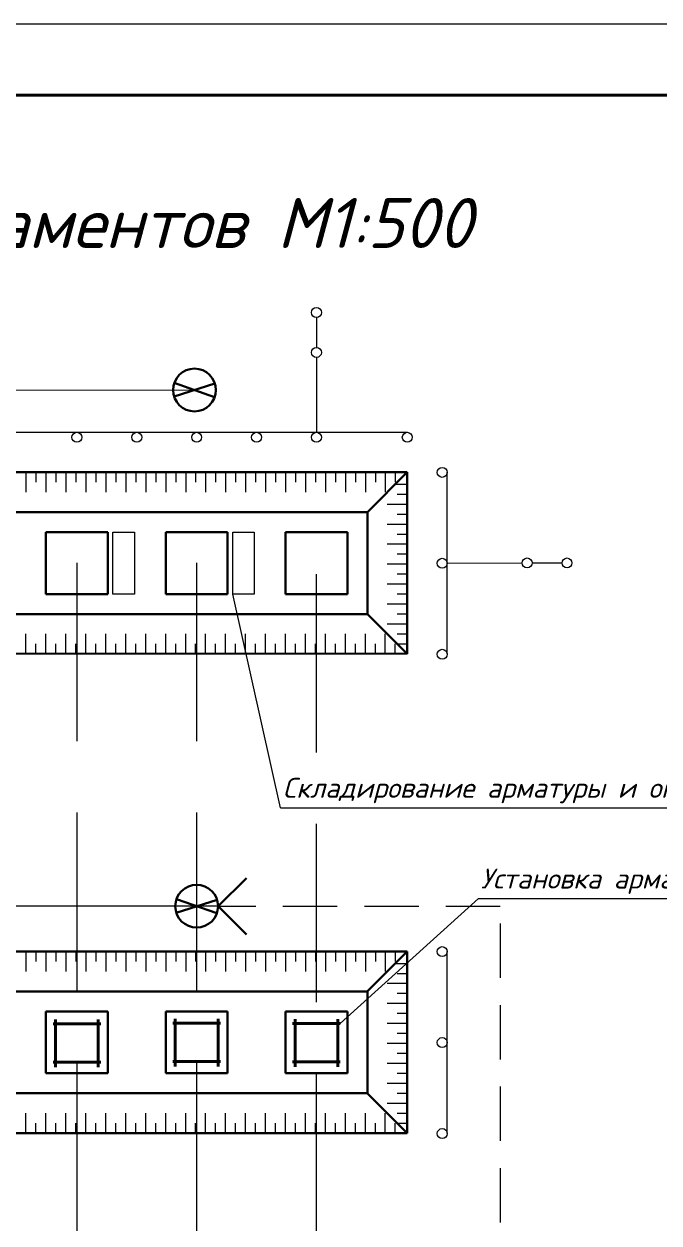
# Model space of a CAD drawing. Header units: millimetres. Extents: x 1422334 to 1587362, y 445536 to 446570.
# Drawn here: x 1586021.9 to 1586066.4, y 446485.7 to 446569.7 of the extents above; entities that cross this region are included whole.
import ezdxf

# ---------------------------------------------------------------- set-up
doc = ezdxf.new("R2010")
doc.units = ezdxf.units.MM
doc.header["$LTSCALE"] = 50
doc.linetypes.add('DASHED', pattern=[19.05, 12.7, -6.35])
doc.linetypes.add('GOST2.303 4', pattern=[7, 5, -2, 0])
for name, color, linetype, lineweight in [('fund transh', 7, 'Continuous', 30), ('Risunochki', 7, 'Continuous', 13), ('камаз', 7, 'Continuous', 13), ('Линии склона', 7, 'Continuous', 30), ('оси траншей размеры', 7, 'Continuous', 13), ('осноные линии', 7, 'Continuous', 13), ('Слой 0.13', 7, 'Continuous', 9)]:
    doc.layers.add(name, color=color, linetype=linetype, lineweight=lineweight)
doc.styles.get("Standard").update_dxf_attribs({"font": 'isocpeui.ttf'})

msp = doc.modelspace()

# ---------------------------------------------------------------- linework, layer by layer
at = {"layer": 'fund transh', "ltscale": 10000}
for p, q in [((1586027.765612, 446534.088175, 8264.642599), (1586023.425612, 446534.088175, 8264.642599)), ((1586023.425612, 446534.088175, 8264.642599), (1586023.425612, 446529.748175, 8264.642599)), ((1586027.765612, 446529.748175, 8264.642599), (1586027.765612, 446534.088175, 8264.642599)), ((1586036.165612, 446534.088175, 8264.642599), (1586031.825612, 446534.088175, 8264.642599)), ((1586031.825612, 446534.088175, 8264.642599), (1586031.825612, 446529.748175, 8264.642599)), ((1586036.165612, 446529.748175, 8264.642599), (1586036.165612, 446534.088175, 8264.642599)), ((1586044.565612, 446534.088175, 8264.642599), (1586040.225612, 446534.088175, 8264.642599)), ((1586040.225612, 446534.088175, 8264.642599), (1586040.225612, 446529.748175, 8264.642599)), ((1586044.565612, 446529.748175, 8264.642599), (1586044.565612, 446534.088175, 8264.642599)), ((1586023.425612, 446529.748175, 8264.642599), (1586027.765612, 446529.748175, 8264.642599)), ((1586031.825612, 446529.748175, 8264.642599), (1586036.165612, 446529.748175, 8264.642599)), ((1586040.225612, 446529.748175, 8264.642599), (1586044.565612, 446529.748175, 8264.642599)), ((1586027.765612, 446500.488175, 8264.642599), (1586023.425612, 446500.488175, 8264.642599)), ((1586023.425612, 446500.488175, 8264.642599), (1586023.425612, 446496.148175, 8264.642599)), ((1586027.765612, 446496.148175, 8264.642599), (1586027.765612, 446500.488175, 8264.642599)), ((1586036.165612, 446500.488175, 8264.642599), (1586031.825612, 446500.488175, 8264.642599)), ((1586031.825612, 446500.488175, 8264.642599), (1586031.825612, 446496.148175, 8264.642599)), ((1586036.165612, 446496.148175, 8264.642599), (1586036.165612, 446500.488175, 8264.642599)), ((1586044.565612, 446500.488175, 8264.642599), (1586040.225612, 446500.488175, 8264.642599)), ((1586040.225612, 446500.488175, 8264.642599), (1586040.225612, 446496.148175, 8264.642599)), ((1586044.565612, 446496.148175, 8264.642599), (1586044.565612, 446500.488175, 8264.642599)), ((1586023.425612, 446496.148175, 8264.642599), (1586027.765612, 446496.148175, 8264.642599)), ((1586031.825612, 446496.148175, 8264.642599), (1586036.165612, 446496.148175, 8264.642599)), ((1586040.225612, 446496.148175, 8264.642599), (1586044.565612, 446496.148175, 8264.642599))]:
    msp.add_line(p, q, dxfattribs=at)
at = {"layer": 'fund transh', "lineweight": 40, "ltscale": 10000}
for p, q in [((1586027.265612, 446499.613017, 8264.642599), (1586023.925612, 446499.613017, 8264.642599)), ((1586024.093468, 446499.921043, 8264.642599), (1586024.093468, 446496.581043, 8264.642599)), ((1586027.097756, 446499.921043, 8264.642599), (1586027.097756, 446496.581043, 8264.642599)), ((1586035.665612, 446499.665941, 8264.642599), (1586032.325612, 446499.665941, 8264.642599)), ((1586032.493468, 446499.973966, 8264.642599), (1586032.493468, 446496.633966, 8264.642599)), ((1586035.497756, 446499.973966, 8264.642599), (1586035.497756, 446496.633966, 8264.642599)), ((1586044.065612, 446499.636539, 8264.642599), (1586040.725612, 446499.636539, 8264.642599)), ((1586040.893468, 446499.944565, 8264.642599), (1586040.893468, 446496.604565, 8264.642599)), ((1586043.897756, 446499.944565, 8264.642599), (1586043.897756, 446496.604565, 8264.642599)), ((1586035.665612, 446496.988102, 8264.642599), (1586032.325612, 446496.988102, 8264.642599)), ((1586044.065612, 446496.9587, 8264.642599), (1586040.725612, 446496.9587, 8264.642599)), ((1586027.265612, 446496.935178, 8264.642599), (1586023.925612, 446496.935178, 8264.642599))]:
    msp.add_line(p, q, dxfattribs=at)
at = {"layer": 'Risunochki', "ltscale": 10000}
for p, q in [((1585981.938076, 446544.094008, 8264.642599), (1586033.83884, 446544.052578, 8264.642599)), ((1586028.128057, 446534.088175, 8264.642599), (1586029.628057, 446534.088175, 8264.642599)), ((1586028.128057, 446529.748175, 8264.642599), (1586028.128057, 446534.088175, 8264.642599)), ((1586029.628057, 446534.088175, 8264.642599), (1586029.628057, 446529.748175, 8264.642599)), ((1586036.528057, 446534.088175, 8264.642599), (1586038.028057, 446534.088175, 8264.642599)), ((1586036.528057, 446529.748175, 8264.642599), (1586036.528057, 446534.088175, 8264.642599)), ((1586038.028057, 446534.088175, 8264.642599), (1586038.028057, 446529.748175, 8264.642599)), ((1586029.628057, 446529.748175, 8264.642599), (1586028.128057, 446529.748175, 8264.642599)), ((1586038.028057, 446529.748175, 8264.642599), (1586036.528057, 446529.748175, 8264.642599)), ((1586035.495612, 446507.86123, 8264.642599), (1585982.095612, 446507.86123, 8264.642599))]:
    msp.add_line(p, q, dxfattribs=at)
at = {"layer": 'Risunochki', "lineweight": 30, "ltscale": 10000}
for p, q in [((1586032.409704, 446543.596981, 8264.642599), (1586035.267977, 446544.508176, 8264.642599)), ((1586032.422759, 446544.547264, 8264.642599), (1586035.254921, 446543.557893, 8264.642599)), ((1586032.566476, 446507.405633, 8264.642599), (1586035.424749, 446508.316827, 8264.642599)), ((1586032.579531, 446508.355916, 8264.642599), (1586035.411693, 446507.366544, 8264.642599))]:
    msp.add_line(p, q, dxfattribs=at)
at = {"layer": 'Risunochki', "linetype": 'DASHED', "ltscale": 0.006}
for p, q in [((1586055.282294, 446507.854006, 8264.642599), (1586035.495595, 446507.854006, 8264.642599)), ((1586055.298327, 446474.259674, 8264.642599), (1586055.298327, 446507.859674, 8264.642599))]:
    msp.add_line(p, q, dxfattribs=at)
at = {"layer": 'Risunochki', "lineweight": 30, "ltscale": 10000}
for centre in [(1586033.83884, 446544.052578, 8264.642599), (1586033.995612, 446507.86123, 8264.642599)]:
    msp.add_circle(centre, 1.5, dxfattribs=at)
at = {"layer": 'камаз', "ltscale": 10000}
for p, q in [((1586039.87009, 446514.764176, 8264.642599), (1586036.528057, 446529.748175, 8264.642599)), ((1586039.87009, 446514.764176, 8264.642599), (1586074.055787, 446514.764176, 8264.642599)), ((1586053.756849, 446508.403659, 8264.642599), (1586044.065612, 446499.636539, 8264.642599)), ((1586053.756849, 446508.403659, 8264.642599), (1586081.96893, 446508.403659, 8264.642599))]:
    msp.add_line(p, q, dxfattribs=at)
at = {"layer": 'Линии склона', "ltscale": 10000}
for p, q in [((1585968.825612, 446538.288175, 8264.642599), (1586048.765612, 446538.288175, 8264.642599)), ((1586045.965612, 446535.488175, 8264.642599), (1586048.765612, 446538.288175, 8264.642599)), ((1586048.765612, 446538.288175, 8264.642599), (1586048.765612, 446525.548175, 8264.642599)), ((1585971.625612, 446535.488175, 8264.642599), (1586045.965612, 446535.488175, 8264.642599)), ((1586045.965612, 446535.488175, 8264.642599), (1586045.965612, 446528.348175, 8264.642599)), ((1586045.965612, 446528.348175, 8264.642599), (1585971.625612, 446528.348175, 8264.642599)), ((1586045.965612, 446528.348175, 8264.642599), (1586048.765612, 446525.548175, 8264.642599)), ((1586048.765612, 446525.548175, 8264.642599), (1585968.825612, 446525.619396, 8264.642599)), ((1585968.818318, 446504.688175, 8264.642599), (1586048.765612, 446504.688175, 8264.642599)), ((1586045.958318, 446501.888175, 8264.642599), (1586048.758318, 446504.688175, 8264.642599)), ((1586048.765612, 446504.688175, 8264.642599), (1586048.765612, 446491.948175, 8264.642599)), ((1585971.625612, 446501.888175, 8264.642599), (1586045.965612, 446501.888175, 8264.642599)), ((1586045.965612, 446501.888175, 8264.642599), (1586045.965612, 446494.748175, 8264.642599)), ((1586045.965612, 446494.748175, 8264.642599), (1585971.625612, 446494.748175, 8264.642599)), ((1586045.958318, 446494.748175, 8264.642599), (1586048.758318, 446491.948175, 8264.642599)), ((1586048.765612, 446491.948175, 8264.642599), (1585968.827667, 446491.948175, 8264.642599))]:
    msp.add_line(p, q, dxfattribs=at)
at = {"layer": 'оси траншей размеры', "ltscale": 10000}
for p, q in [((1586042.395612, 446549.1382, 8264.642599), (1586042.395612, 446547.0382, 8264.642599)), ((1586042.395612, 446546.3382, 8264.642599), (1586042.391421, 446541.088175, 8264.642599)), ((1585968.825612, 446541.088175, 8264.642599), (1586048.765612, 446541.088175, 8264.642599)), ((1586022.025612, 446538.288175, 8264.642599), (1586022.025612, 446536.888175, 8264.642599)), ((1586022.725612, 446538.288175, 8264.642599), (1586022.725612, 446537.588175, 8264.642599)), ((1586023.425612, 446538.288175, 8264.642599), (1586023.425612, 446536.888175, 8264.642599)), ((1586023.425612, 446538.288175, 8264.642599), (1586024.125612, 446538.288175, 8264.642599)), ((1586024.125612, 446538.288175, 8264.642599), (1586024.125612, 446537.588175, 8264.642599)), ((1586024.825612, 446538.288175, 8264.642599), (1586024.825612, 446536.888175, 8264.642599)), ((1586025.525612, 446538.288175, 8264.642599), (1586025.525612, 446537.588175, 8264.642599)), ((1586026.225612, 446538.288175, 8264.642599), (1586026.225612, 446536.888175, 8264.642599)), ((1586026.925612, 446538.288175, 8264.642599), (1586026.925612, 446537.588175, 8264.642599)), ((1586027.625612, 446538.288175, 8264.642599), (1586027.625612, 446536.888175, 8264.642599)), ((1586027.625612, 446538.288175, 8264.642599), (1586028.325612, 446538.288175, 8264.642599)), ((1586028.325612, 446538.288175, 8264.642599), (1586028.325612, 446537.588175, 8264.642599)), ((1586029.025612, 446538.288175, 8264.642599), (1586029.025612, 446536.888175, 8264.642599)), ((1586029.725612, 446538.288175, 8264.642599), (1586029.725612, 446537.588175, 8264.642599)), ((1586030.425612, 446538.288175, 8264.642599), (1586030.425612, 446536.888175, 8264.642599)), ((1586031.125612, 446538.288175, 8264.642599), (1586031.125612, 446537.588175, 8264.642599)), ((1586031.825612, 446538.288175, 8264.642599), (1586031.825612, 446536.888175, 8264.642599)), ((1586031.825612, 446538.288175, 8264.642599), (1586032.525612, 446538.288175, 8264.642599)), ((1586032.525612, 446538.288175, 8264.642599), (1586032.525612, 446537.588175, 8264.642599)), ((1586033.225612, 446538.288175, 8264.642599), (1586033.225612, 446536.888175, 8264.642599)), ((1586033.925612, 446538.288175, 8264.642599), (1586033.925612, 446537.588175, 8264.642599)), ((1586034.625612, 446538.288175, 8264.642599), (1586034.625612, 446536.888175, 8264.642599)), ((1586035.325612, 446538.288175, 8264.642599), (1586035.325612, 446537.588175, 8264.642599)), ((1586036.025612, 446538.288175, 8264.642599), (1586036.025612, 446536.888175, 8264.642599)), ((1586036.025612, 446538.288175, 8264.642599), (1586036.725612, 446538.288175, 8264.642599)), ((1586036.725612, 446538.288175, 8264.642599), (1586036.725612, 446537.588175, 8264.642599)), ((1586037.425612, 446538.288175, 8264.642599), (1586037.425612, 446536.888175, 8264.642599)), ((1586038.125612, 446538.288175, 8264.642599), (1586038.125612, 446537.588175, 8264.642599)), ((1586038.825612, 446538.288175, 8264.642599), (1586038.825612, 446536.888175, 8264.642599)), ((1586039.525612, 446538.288175, 8264.642599), (1586039.525612, 446537.588175, 8264.642599)), ((1586040.225612, 446538.288175, 8264.642599), (1586040.225612, 446536.888175, 8264.642599)), ((1586040.225612, 446538.288175, 8264.642599), (1586040.925612, 446538.288175, 8264.642599)), ((1586040.925612, 446538.288175, 8264.642599), (1586040.925612, 446537.588175, 8264.642599)), ((1586041.625612, 446538.288175, 8264.642599), (1586041.625612, 446536.888175, 8264.642599)), ((1586042.325612, 446538.288175, 8264.642599), (1586042.325612, 446537.588175, 8264.642599)), ((1586043.025612, 446538.288175, 8264.642599), (1586043.025612, 446536.888175, 8264.642599)), ((1586043.725612, 446538.288175, 8264.642599), (1586043.725612, 446537.588175, 8264.642599)), ((1586044.425612, 446538.288175, 8264.642599), (1586044.425612, 446536.888175, 8264.642599)), ((1586044.425612, 446538.288175, 8264.642599), (1586045.125612, 446538.288175, 8264.642599)), ((1586045.125612, 446538.288175, 8264.642599), (1586045.125612, 446537.588175, 8264.642599)), ((1586045.825612, 446538.288175, 8264.642599), (1586045.825612, 446536.888175, 8264.642599)), ((1586046.525612, 446538.288175, 8264.642599), (1586046.525612, 446537.588175, 8264.642599)), ((1586047.225612, 446538.288175, 8264.642599), (1586047.225612, 446536.888175, 8264.642599)), ((1586047.925612, 446538.288175, 8264.642599), (1586047.925612, 446537.588175, 8264.642599)), ((1586048.625612, 446538.288175, 8264.642599), (1586048.625612, 446538.148175, 8264.642599)), ((1586051.565612, 446525.548175, 8264.642599), (1586051.565612, 446538.288175, 8264.642599)), ((1586048.765612, 446537.434283, 8264.642599), (1586047.911719, 446537.434283, 8264.642599)), ((1586048.765612, 446536.734283, 8264.642599), (1586048.065612, 446536.734283, 8264.642599)), ((1586048.765612, 446536.034283, 8264.642599), (1586047.365612, 446536.034283, 8264.642599)), ((1586048.765612, 446535.334283, 8264.642599), (1586048.065612, 446535.334283, 8264.642599)), ((1586048.765612, 446534.634283, 8264.642599), (1586047.365612, 446534.634283, 8264.642599)), ((1586048.765612, 446533.934283, 8264.642599), (1586048.065612, 446533.934283, 8264.642599)), ((1586048.765612, 446533.234283, 8264.642599), (1586047.365612, 446533.234283, 8264.642599)), ((1586048.765612, 446532.534283, 8264.642599), (1586048.065612, 446532.534283, 8264.642599)), ((1586048.765612, 446531.834283, 8264.642599), (1586047.365612, 446531.834283, 8264.642599)), ((1586051.565886, 446531.904323, 8264.642599), (1586056.815889, 446531.925936, 8264.642599)), ((1586057.515886, 446531.927377, 8264.642599), (1586059.615886, 446531.927377, 8264.642599)), ((1586048.765612, 446531.134283, 8264.642599), (1586048.065612, 446531.134283, 8264.642599)), ((1586048.765612, 446530.434283, 8264.642599), (1586047.365612, 446530.434283, 8264.642599)), ((1586048.765612, 446529.734283, 8264.642599), (1586048.065612, 446529.734283, 8264.642599)), ((1586048.765612, 446529.034283, 8264.642599), (1586047.365612, 446529.034283, 8264.642599)), ((1586048.765612, 446528.334283, 8264.642599), (1586048.065612, 446528.334283, 8264.642599)), ((1586048.765612, 446527.634283, 8264.642599), (1586047.365612, 446527.634283, 8264.642599)), ((1586022.025612, 446525.548175, 8264.642599), (1586022.025612, 446526.948175, 8264.642599)), ((1586023.425612, 446525.548175, 8264.642599), (1586023.425612, 446526.948175, 8264.642599)), ((1586024.825612, 446525.548175, 8264.642599), (1586024.825612, 446526.948175, 8264.642599)), ((1586026.225612, 446525.548175, 8264.642599), (1586026.225612, 446526.948175, 8264.642599)), ((1586027.625612, 446525.548175, 8264.642599), (1586027.625612, 446526.948175, 8264.642599)), ((1586029.025612, 446525.548175, 8264.642599), (1586029.025612, 446526.948175, 8264.642599)), ((1586030.425612, 446525.548175, 8264.642599), (1586030.425612, 446526.948175, 8264.642599)), ((1586031.825612, 446525.548175, 8264.642599), (1586031.825612, 446526.948175, 8264.642599)), ((1586033.225612, 446525.548175, 8264.642599), (1586033.225612, 446526.948175, 8264.642599)), ((1586034.625612, 446525.548175, 8264.642599), (1586034.625612, 446526.948175, 8264.642599)), ((1586036.025612, 446525.548175, 8264.642599), (1586036.025612, 446526.948175, 8264.642599)), ((1586037.425612, 446525.548175, 8264.642599), (1586037.425612, 446526.948175, 8264.642599)), ((1586038.825612, 446525.548175, 8264.642599), (1586038.825612, 446526.948175, 8264.642599)), ((1586040.225612, 446525.548175, 8264.642599), (1586040.225612, 446526.948175, 8264.642599)), ((1586041.625612, 446525.548175, 8264.642599), (1586041.625612, 446526.948175, 8264.642599)), ((1586043.025612, 446525.548175, 8264.642599), (1586043.025612, 446526.948175, 8264.642599)), ((1586044.425612, 446525.548175, 8264.642599), (1586044.425612, 446526.948175, 8264.642599)), ((1586045.825612, 446525.548175, 8264.642599), (1586045.825612, 446526.948175, 8264.642599)), ((1586047.225612, 446525.548175, 8264.642599), (1586047.225612, 446526.948175, 8264.642599)), ((1586048.765612, 446526.934283, 8264.642599), (1586048.065612, 446526.934283, 8264.642599)), ((1586022.725612, 446525.548175, 8264.642599), (1586022.725612, 446526.248175, 8264.642599)), ((1586023.425612, 446525.548175, 8264.642599), (1586024.125612, 446525.548175, 8264.642599)), ((1586024.125612, 446525.548175, 8264.642599), (1586024.125612, 446526.248175, 8264.642599)), ((1586025.525612, 446525.548175, 8264.642599), (1586025.525612, 446526.248175, 8264.642599)), ((1586026.925612, 446525.548175, 8264.642599), (1586026.925612, 446526.248175, 8264.642599)), ((1586027.625612, 446525.548175, 8264.642599), (1586028.325612, 446525.548175, 8264.642599)), ((1586028.325612, 446525.548175, 8264.642599), (1586028.325612, 446526.248175, 8264.642599)), ((1586029.725612, 446525.548175, 8264.642599), (1586029.725612, 446526.248175, 8264.642599)), ((1586031.125612, 446525.548175, 8264.642599), (1586031.125612, 446526.248175, 8264.642599)), ((1586031.825612, 446525.548175, 8264.642599), (1586032.525612, 446525.548175, 8264.642599)), ((1586032.525612, 446525.548175, 8264.642599), (1586032.525612, 446526.248175, 8264.642599)), ((1586033.925612, 446525.548175, 8264.642599), (1586033.925612, 446526.248175, 8264.642599)), ((1586035.325612, 446525.548175, 8264.642599), (1586035.325612, 446526.248175, 8264.642599)), ((1586036.025612, 446525.548175, 8264.642599), (1586036.725612, 446525.548175, 8264.642599)), ((1586036.725612, 446525.548175, 8264.642599), (1586036.725612, 446526.248175, 8264.642599)), ((1586038.125612, 446525.548175, 8264.642599), (1586038.125612, 446526.248175, 8264.642599)), ((1586039.525612, 446525.548175, 8264.642599), (1586039.525612, 446526.248175, 8264.642599)), ((1586040.225612, 446525.548175, 8264.642599), (1586040.925612, 446525.548175, 8264.642599)), ((1586040.925612, 446525.548175, 8264.642599), (1586040.925612, 446526.248175, 8264.642599)), ((1586042.325612, 446525.548175, 8264.642599), (1586042.325612, 446526.248175, 8264.642599)), ((1586043.725612, 446525.548175, 8264.642599), (1586043.725612, 446526.248175, 8264.642599)), ((1586044.425612, 446525.548175, 8264.642599), (1586045.125612, 446525.548175, 8264.642599)), ((1586045.125612, 446525.548175, 8264.642599), (1586045.125612, 446526.248175, 8264.642599)), ((1586046.525612, 446525.548175, 8264.642599), (1586046.525612, 446526.248175, 8264.642599)), ((1586047.925612, 446525.548175, 8264.642599), (1586047.925612, 446526.248175, 8264.642599)), ((1586048.765612, 446526.234283, 8264.642599), (1586048.079505, 446526.234283, 8264.642599)), ((1586048.625612, 446525.548175, 8264.642599), (1586048.625612, 446525.688175, 8264.642599)), ((1586022.025612, 446504.688175, 8264.642599), (1586022.025612, 446503.288175, 8264.642599)), ((1586022.725612, 446504.688175, 8264.642599), (1586022.725612, 446503.988175, 8264.642599)), ((1586023.425612, 446504.688175, 8264.642599), (1586023.425612, 446503.288175, 8264.642599)), ((1586023.425612, 446504.688175, 8264.642599), (1586024.125612, 446504.688175, 8264.642599)), ((1586024.125612, 446504.688175, 8264.642599), (1586024.125612, 446503.988175, 8264.642599)), ((1586024.825612, 446504.688175, 8264.642599), (1586024.825612, 446503.288175, 8264.642599)), ((1586025.525612, 446504.688175, 8264.642599), (1586025.525612, 446503.988175, 8264.642599)), ((1586026.225612, 446504.688175, 8264.642599), (1586026.225612, 446503.288175, 8264.642599)), ((1586026.925612, 446504.688175, 8264.642599), (1586026.925612, 446503.988175, 8264.642599)), ((1586027.625612, 446504.688175, 8264.642599), (1586027.625612, 446503.288175, 8264.642599)), ((1586027.625612, 446504.688175, 8264.642599), (1586028.325612, 446504.688175, 8264.642599)), ((1586028.325612, 446504.688175, 8264.642599), (1586028.325612, 446503.988175, 8264.642599)), ((1586029.025612, 446504.688175, 8264.642599), (1586029.025612, 446503.288175, 8264.642599)), ((1586029.725612, 446504.688175, 8264.642599), (1586029.725612, 446503.988175, 8264.642599)), ((1586030.425612, 446504.688175, 8264.642599), (1586030.425612, 446503.288175, 8264.642599)), ((1586031.125612, 446504.688175, 8264.642599), (1586031.125612, 446503.988175, 8264.642599)), ((1586031.825612, 446504.688175, 8264.642599), (1586031.825612, 446503.288175, 8264.642599)), ((1586031.825612, 446504.688175, 8264.642599), (1586032.525612, 446504.688175, 8264.642599)), ((1586032.525612, 446504.688175, 8264.642599), (1586032.525612, 446503.988175, 8264.642599)), ((1586033.225612, 446504.688175, 8264.642599), (1586033.225612, 446503.288175, 8264.642599)), ((1586033.925612, 446504.688175, 8264.642599), (1586033.925612, 446503.988175, 8264.642599)), ((1586034.625612, 446504.688175, 8264.642599), (1586034.625612, 446503.288175, 8264.642599)), ((1586035.325612, 446504.688175, 8264.642599), (1586035.325612, 446503.988175, 8264.642599)), ((1586036.025612, 446504.688175, 8264.642599), (1586036.025612, 446503.288175, 8264.642599)), ((1586036.025612, 446504.688175, 8264.642599), (1586036.725612, 446504.688175, 8264.642599)), ((1586036.725612, 446504.688175, 8264.642599), (1586036.725612, 446503.988175, 8264.642599)), ((1586037.425612, 446504.688175, 8264.642599), (1586037.425612, 446503.288175, 8264.642599)), ((1586038.125612, 446504.688175, 8264.642599), (1586038.125612, 446503.988175, 8264.642599)), ((1586038.825612, 446504.688175, 8264.642599), (1586038.825612, 446503.288175, 8264.642599)), ((1586039.525612, 446504.688175, 8264.642599), (1586039.525612, 446503.988175, 8264.642599)), ((1586040.225612, 446504.688175, 8264.642599), (1586040.225612, 446503.288175, 8264.642599)), ((1586040.225612, 446504.688175, 8264.642599), (1586040.925612, 446504.688175, 8264.642599)), ((1586040.925612, 446504.688175, 8264.642599), (1586040.925612, 446503.988175, 8264.642599)), ((1586041.625612, 446504.688175, 8264.642599), (1586041.625612, 446503.288175, 8264.642599)), ((1586042.325612, 446504.688175, 8264.642599), (1586042.325612, 446503.988175, 8264.642599)), ((1586043.025612, 446504.688175, 8264.642599), (1586043.025612, 446503.288175, 8264.642599)), ((1586043.725612, 446504.688175, 8264.642599), (1586043.725612, 446503.988175, 8264.642599)), ((1586044.425612, 446504.688175, 8264.642599), (1586044.425612, 446503.288175, 8264.642599)), ((1586044.425612, 446504.688175, 8264.642599), (1586045.125612, 446504.688175, 8264.642599)), ((1586045.125612, 446504.688175, 8264.642599), (1586045.125612, 446503.988175, 8264.642599)), ((1586045.825612, 446504.688175, 8264.642599), (1586045.825612, 446503.288175, 8264.642599)), ((1586046.525612, 446504.688175, 8264.642599), (1586046.525612, 446503.988175, 8264.642599)), ((1586047.225612, 446504.688175, 8264.642599), (1586047.225612, 446503.288175, 8264.642599)), ((1586047.925612, 446504.688175, 8264.642599), (1586047.925612, 446503.988175, 8264.642599)), ((1586048.625612, 446504.688175, 8264.642599), (1586048.625612, 446504.548175, 8264.642599)), ((1586051.565612, 446491.948175, 8264.642599), (1586051.565612, 446504.688175, 8264.642599)), ((1586048.765612, 446503.834283, 8264.642599), (1586047.911719, 446503.834283, 8264.642599)), ((1586048.765612, 446503.134283, 8264.642599), (1586048.065612, 446503.134283, 8264.642599)), ((1586048.765612, 446502.434283, 8264.642599), (1586047.365612, 446502.434283, 8264.642599)), ((1586048.765612, 446501.734283, 8264.642599), (1586048.065612, 446501.734283, 8264.642599)), ((1586048.765612, 446501.034283, 8264.642599), (1586047.365612, 446501.034283, 8264.642599)), ((1586048.765612, 446500.334283, 8264.642599), (1586048.065612, 446500.334283, 8264.642599)), ((1586048.765612, 446499.634283, 8264.642599), (1586047.365612, 446499.634283, 8264.642599)), ((1586048.765612, 446498.934283, 8264.642599), (1586048.065612, 446498.934283, 8264.642599)), ((1586048.765612, 446498.234283, 8264.642599), (1586047.365612, 446498.234283, 8264.642599)), ((1586048.765612, 446497.534283, 8264.642599), (1586048.065612, 446497.534283, 8264.642599)), ((1586048.765612, 446496.834283, 8264.642599), (1586047.365612, 446496.834283, 8264.642599)), ((1586048.765612, 446496.134283, 8264.642599), (1586048.065612, 446496.134283, 8264.642599)), ((1586048.765612, 446495.434283, 8264.642599), (1586047.365612, 446495.434283, 8264.642599)), ((1586048.765612, 446494.734283, 8264.642599), (1586048.065612, 446494.734283, 8264.642599)), ((1586048.765612, 446494.034283, 8264.642599), (1586047.365612, 446494.034283, 8264.642599)), ((1586022.025612, 446491.948175, 8264.642599), (1586022.025612, 446493.348175, 8264.642599)), ((1586023.425612, 446491.948175, 8264.642599), (1586023.425612, 446493.348175, 8264.642599)), ((1586024.825612, 446491.948175, 8264.642599), (1586024.825612, 446493.348175, 8264.642599)), ((1586026.225612, 446491.948175, 8264.642599), (1586026.225612, 446493.348175, 8264.642599)), ((1586027.625612, 446491.948175, 8264.642599), (1586027.625612, 446493.348175, 8264.642599)), ((1586029.025612, 446491.948175, 8264.642599), (1586029.025612, 446493.348175, 8264.642599)), ((1586030.425612, 446491.948175, 8264.642599), (1586030.425612, 446493.348175, 8264.642599)), ((1586031.825612, 446491.948175, 8264.642599), (1586031.825612, 446493.348175, 8264.642599)), ((1586033.225612, 446491.948175, 8264.642599), (1586033.225612, 446493.348175, 8264.642599)), ((1586034.625612, 446491.948175, 8264.642599), (1586034.625612, 446493.348175, 8264.642599)), ((1586036.025612, 446491.948175, 8264.642599), (1586036.025612, 446493.348175, 8264.642599)), ((1586037.425612, 446491.948175, 8264.642599), (1586037.425612, 446493.348175, 8264.642599)), ((1586038.825612, 446491.948175, 8264.642599), (1586038.825612, 446493.348175, 8264.642599)), ((1586040.225612, 446491.948175, 8264.642599), (1586040.225612, 446493.348175, 8264.642599)), ((1586041.625612, 446491.948175, 8264.642599), (1586041.625612, 446493.348175, 8264.642599)), ((1586043.025612, 446491.948175, 8264.642599), (1586043.025612, 446493.348175, 8264.642599)), ((1586044.425612, 446491.948175, 8264.642599), (1586044.425612, 446493.348175, 8264.642599)), ((1586045.825612, 446491.948175, 8264.642599), (1586045.825612, 446493.348175, 8264.642599)), ((1586047.225612, 446491.948175, 8264.642599), (1586047.225612, 446493.348175, 8264.642599)), ((1586048.765612, 446493.334283, 8264.642599), (1586048.065612, 446493.334283, 8264.642599)), ((1586022.725612, 446491.948175, 8264.642599), (1586022.725612, 446492.648175, 8264.642599)), ((1586023.425612, 446491.948175, 8264.642599), (1586024.125612, 446491.948175, 8264.642599)), ((1586024.125612, 446491.948175, 8264.642599), (1586024.125612, 446492.648175, 8264.642599)), ((1586025.525612, 446491.948175, 8264.642599), (1586025.525612, 446492.648175, 8264.642599)), ((1586026.925612, 446491.948175, 8264.642599), (1586026.925612, 446492.648175, 8264.642599)), ((1586027.625612, 446491.948175, 8264.642599), (1586028.325612, 446491.948175, 8264.642599)), ((1586028.325612, 446491.948175, 8264.642599), (1586028.325612, 446492.648175, 8264.642599)), ((1586029.725612, 446491.948175, 8264.642599), (1586029.725612, 446492.648175, 8264.642599)), ((1586031.125612, 446491.948175, 8264.642599), (1586031.125612, 446492.648175, 8264.642599)), ((1586031.825612, 446491.948175, 8264.642599), (1586032.525612, 446491.948175, 8264.642599)), ((1586032.525612, 446491.948175, 8264.642599), (1586032.525612, 446492.648175, 8264.642599)), ((1586033.925612, 446491.948175, 8264.642599), (1586033.925612, 446492.648175, 8264.642599)), ((1586035.325612, 446491.948175, 8264.642599), (1586035.325612, 446492.648175, 8264.642599)), ((1586036.025612, 446491.948175, 8264.642599), (1586036.725612, 446491.948175, 8264.642599)), ((1586036.725612, 446491.948175, 8264.642599), (1586036.725612, 446492.648175, 8264.642599)), ((1586038.125612, 446491.948175, 8264.642599), (1586038.125612, 446492.648175, 8264.642599)), ((1586039.525612, 446491.948175, 8264.642599), (1586039.525612, 446492.648175, 8264.642599)), ((1586040.225612, 446491.948175, 8264.642599), (1586040.925612, 446491.948175, 8264.642599)), ((1586040.925612, 446491.948175, 8264.642599), (1586040.925612, 446492.648175, 8264.642599)), ((1586042.325612, 446491.948175, 8264.642599), (1586042.325612, 446492.648175, 8264.642599)), ((1586043.725612, 446491.948175, 8264.642599), (1586043.725612, 446492.648175, 8264.642599)), ((1586044.425612, 446491.948175, 8264.642599), (1586045.125612, 446491.948175, 8264.642599)), ((1586045.125612, 446491.948175, 8264.642599), (1586045.125612, 446492.648175, 8264.642599)), ((1586046.525612, 446491.948175, 8264.642599), (1586046.525612, 446492.648175, 8264.642599)), ((1586047.925612, 446491.948175, 8264.642599), (1586047.925612, 446492.648175, 8264.642599)), ((1586048.765612, 446492.634283, 8264.642599), (1586048.079505, 446492.634283, 8264.642599)), ((1586048.625612, 446491.948175, 8264.642599), (1586048.625612, 446492.088175, 8264.642599))]:
    msp.add_line(p, q, dxfattribs=at)
at = {"layer": 'оси траншей размеры', "linetype": 'GOST2.303 4', "ltscale": 0.05}
for p, q in [((1586025.595612, 446531.94123, 8264.642599), (1586025.595612, 446410.071933, 8264.642599)), ((1586033.995612, 446531.94123, 8264.642599), (1586033.995612, 446410.071933, 8264.642599)), ((1586042.395612, 446431.14123, 8264.642599), (1586042.395612, 446531.94123, 8264.642599))]:
    msp.add_line(p, q, dxfattribs=at)
at = {"layer": 'оси траншей размеры', "ltscale": 10000}
for centre in [(1586042.395612, 446549.4882, 8264.642599), (1586042.395612, 446546.6882, 8264.642599), (1586025.595612, 446540.7382, 8264.642599), (1586029.795612, 446540.738186, 8264.642599), (1586033.995612, 446540.7382, 8264.642599), (1586038.195612, 446540.738186, 8264.642599), (1586042.395612, 446540.7382, 8264.642599), (1586048.765612, 446540.7382, 8264.642599), (1586051.215886, 446538.278973, 8264.642599), (1586051.215886, 446531.904323, 8264.642599), (1586057.165886, 446531.927377, 8264.642599), (1586059.965886, 446531.927377, 8264.642599), (1586051.215612, 446525.525112, 8264.642599), (1586051.215886, 446504.678973, 8264.642599), (1586051.215886, 446498.304323, 8264.642599), (1586051.215612, 446491.925112, 8264.642599)]:
    msp.add_circle(centre, 0.35, dxfattribs=at)
at = {"layer": 'осноные линии', "lineweight": 30, "ltscale": 10000}
for q in [(1586037.491527, 446509.839573, 8264.642599), (1586037.491527, 446505.879775, 8264.642599)]:
    msp.add_line((1586035.511628, 446507.859674, 8264.642599), q, dxfattribs=at)
at = {"layer": 'Слой 0.13', "ltscale": 10000}
msp.add_line((1585544.836202, 446569.713928), (1586385.836202, 446569.713928), dxfattribs=at)
at = {"layer": 'Слой 0.13', "lineweight": 40, "ltscale": 10000}
msp.add_line((1585564.836202, 446564.713928), (1586380.836202, 446564.713928), dxfattribs=at)

# ---------------------------------------------------------------- texts
at = {"layer": 'камаз', "ltscale": 10000, "char_height": 1.4, "attachment_point": 1}
for s, width, insert in [('Складирование арматуры и опалубки', 36.35239758, (1586040.037364, 446516.862926, 8264.642599)), ('Установка арматурных сеток', 32.41844459, (1586053.924123, 446510.502409, 8264.642599))]:
    msp.add_mtext_dynamic_manual_height_columns(s, width=width, gutter_width=25, heights=[0], dxfattribs=dict(at, insert=insert))
at = {"layer": 'оси траншей размеры', "ltscale": 10000, "insert": (1585959.669423, 446557.511948, 8264.642599), "char_height": 3.5, "attachment_point": 1}
msp.add_mtext_dynamic_manual_height_columns('Схема бетонирования фундаментов М1:500', width=231.11816767, gutter_width=25, heights=[0], dxfattribs=at)

doc.saveas('drawing.dxf')
